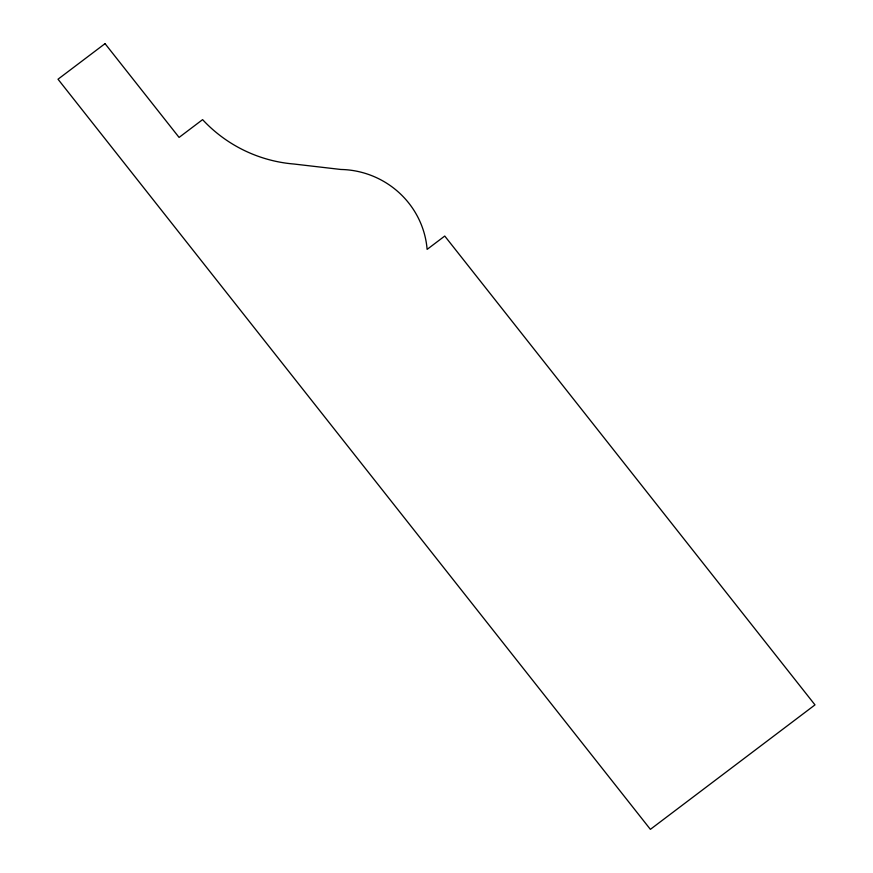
<?xml version="1.0" encoding="UTF-8"?>
<svg xmlns="http://www.w3.org/2000/svg" width="873" height="873" viewBox="0 0 873 873"><rect width="100%" height="100%" fill="white"/><g stroke="black" fill="none" stroke-linecap="round" stroke-linejoin="round"><path stroke-width="1.31" d="M105.044 43.65L58.011 79.214L650.385 829.35L814.989 704.882L444.75 236.048L427.115 249.383A86.918 84.79 23.3 0 0 340.83 169.471L293.961 164.026A137.236 133.875 23.3 0 1 202.601 119.634L179.085 137.421L105.044 43.65"/></g></svg>
